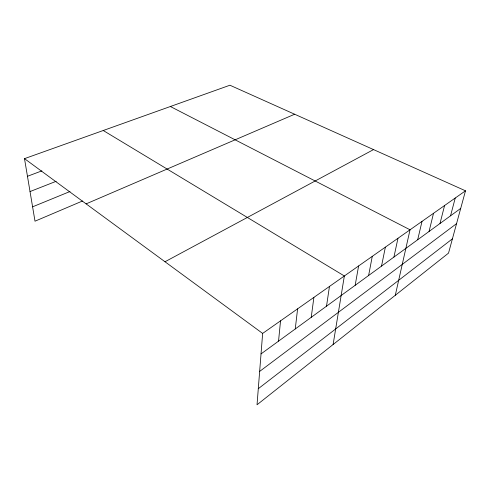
<?xml version="1.0" encoding="UTF-8"?>
<svg xmlns="http://www.w3.org/2000/svg" width="490" height="490" viewBox="0 0 490 490"><rect width="100%" height="100%" fill="white"/><g stroke="black" fill="none" stroke-linecap="round" stroke-linejoin="round"><path stroke-width="0.73" d="M465.5 190.812L262.64 333.421L257.029 404.777L448.528 253.116L465.5 190.812L229.933 85.223L24.5 158.65L35.004 221.192L82.492 201.004M278.541 341.15L280.537 320.834M295.256 328.968L297.602 308.841M311.23 317.33L313.894 297.387M326.512 306.195L329.464 286.442M333.108 344.525L344.354 275.974L103.237 130.505M355.164 285.315L358.607 265.954M368.615 275.515L372.271 256.35M381.526 266.107L385.379 247.138M393.935 257.066L397.96 238.293M395.301 295.268L410.044 229.792L170.373 106.508M417.682 239.757L422.013 221.382M429.056 231.476L433.521 213.291M440.002 223.501L444.583 205.512M450.543 215.814L455.241 198.027M258.291 388.699L452.423 238.826M259.651 371.42L456.564 223.63M261.029 353.909L460.704 208.409M164.995 261.758L373.539 149.591M86.118 203.871L294.655 114.231M32.591 206.829L69.997 191.51M30.025 191.566L56.191 181.288M27.465 176.29L41.883 170.863M24.5 158.65L262.64 333.421"/></g></svg>
